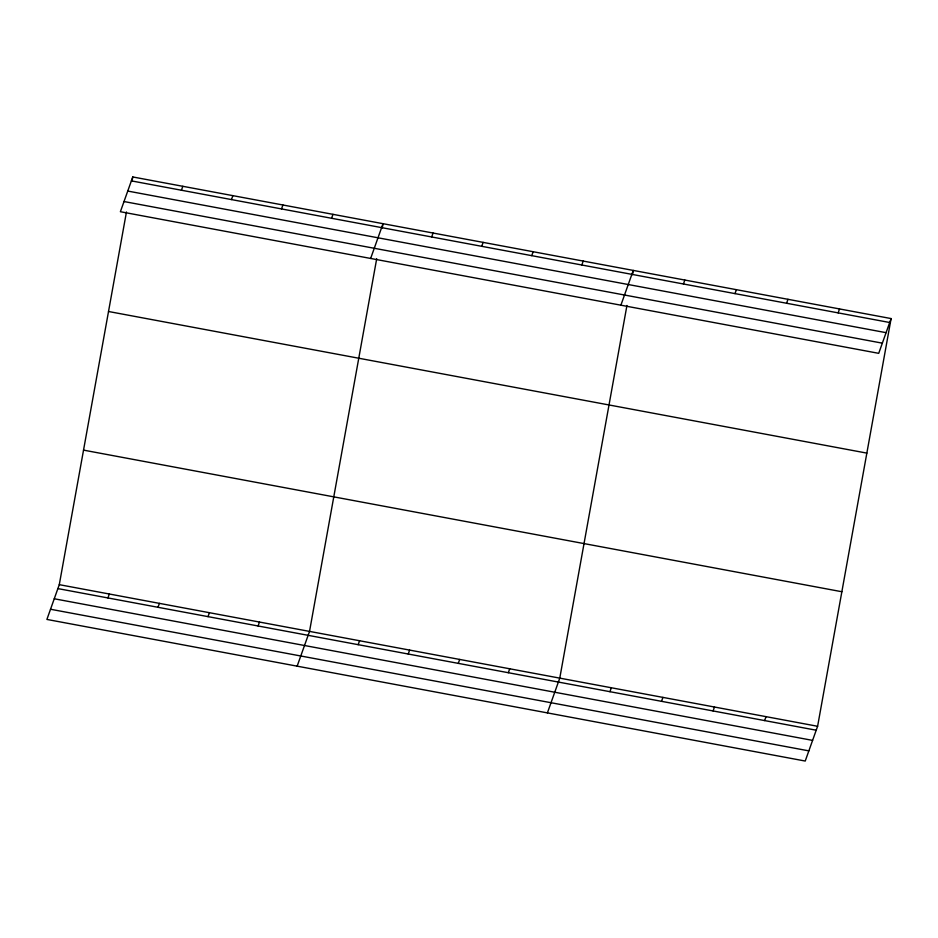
<?xml version="1.0" encoding="UTF-8"?>
<svg xmlns="http://www.w3.org/2000/svg" width="938" height="938" viewBox="0 0 938 938"><rect width="100%" height="100%" fill="white"/><g stroke="black" fill="none" stroke-linecap="round" stroke-linejoin="round"><path stroke-width="1.41" d="M891.1 318.568L878.718 353.333L120.392 211.718L132.774 176.954L891.1 318.568L817.608 726.282L805.226 761.046L46.9 619.432L59.282 584.667L126.454 211.988M132.012 181.151L132.774 176.954M376.701 258.724L309.528 631.403L297.147 666.168M382.258 227.887L383.021 223.69L370.639 258.454M626.947 305.46L559.775 678.139L547.393 712.892M632.505 274.623L633.267 270.425L620.886 305.19M181.421 190.226L182.816 186.299M231.475 199.571L232.87 195.643M107.929 597.94L109.324 594.012M281.517 208.916L282.924 204.988M157.983 607.285L159.378 603.357M331.571 218.273L332.967 214.345M208.025 616.629L209.432 612.702M258.079 625.986L259.474 622.046M431.668 236.962L433.075 233.034M481.722 246.307L483.117 242.379M358.175 644.676L359.582 640.748M531.764 255.652L533.171 251.724M408.229 654.02L409.625 650.093M581.818 265.008L583.213 261.069M458.283 663.365L459.679 659.437M508.326 672.71L509.721 668.782M683.439 283.98L684.834 280.052M735.005 293.617L736.4 289.678M609.946 691.693L611.341 687.765M786.572 303.244L787.967 299.316M661.513 701.319L662.908 697.391M838.138 312.87L839.533 308.942M713.079 710.957L714.475 707.029M764.646 720.583L766.041 716.655M131.367 180.882L889.705 322.508M127.744 191.059L886.082 332.673M124.015 201.541L882.341 343.167M108.515 311.498L866.853 453.113M83.529 450.123L841.855 591.737M59.282 584.667L817.608 726.282M57.875 588.595L816.212 730.21M54.252 598.772L812.589 740.387M50.523 609.254L808.849 750.869"/></g></svg>
